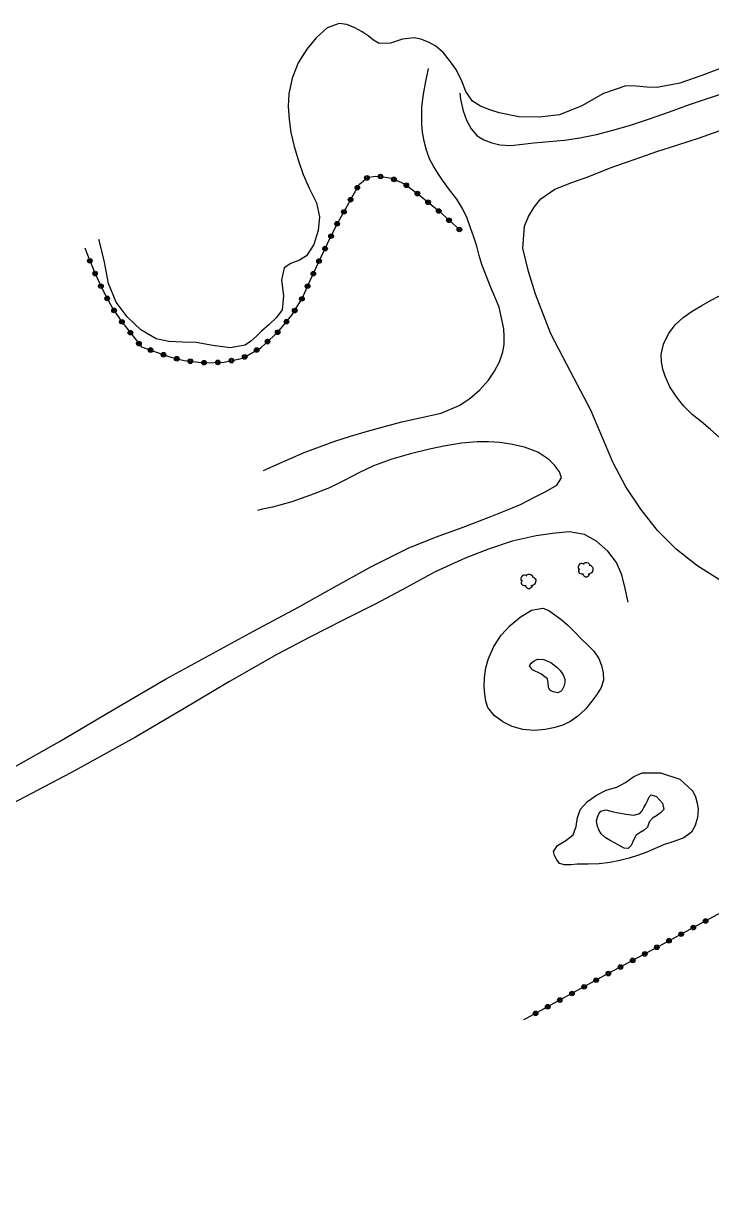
# Model space of a CAD drawing. Header units: millimetres. Extents: x 108169 to 108836, y 128000 to 129000.
# Drawn here: x 108461.7 to 108536.5, y 128000 to 128127 of the extents above; entities that cross this region are included whole.
import ezdxf

# ---------------------------------------------------------------- set-up
doc = ezdxf.new("R2010")
doc.units = ezdxf.units.MM
doc.layers.get('0').update_dxf_attribs({"linetype": 'CONTINUOUS'})
for name, color, linetype in [('W0071', 7, 'CONTINUOUS'), ('W0211', 2, 'CONTINUOUS'), ('W0214', 2, 'CONTINUOUS'), ('W0300', 7, 'CONTINUOUS'), ('W0323', 7, 'CONTINUOUS'), ('W0515', 5, 'CONTINUOUS')]:
    doc.layers.add(name, color=color, linetype=linetype)

# ---------------------------------------------------------------- blocks, each defined once
blk = doc.blocks.new('T300')
for p, q in [((-0.8, 0.51), (-0.86, 0.34)), ((-0.86, 0.34), (-0.86, 0.17)), ((-0.86, 0.17), (-0.74, 0.06)), ((-0.69, 0.63), (-0.8, 0.51)), ((-0.8, -0.06), (-0.74, 0.06)), ((-0.74, 0.06), (-0.69, 0.11)), ((-0.57, 0.69), (-0.69, 0.63)), ((-0.46, 0.69), (-0.57, 0.69)), ((-0.29, 0.63), (-0.46, 0.69)), ((-0.29, 0.63), (-0.17, 0.74)), ((-0.23, 0.57), (-0.29, 0.63)), ((-0.17, 0.74), (-0.06, 0.8)), ((-0.06, 0.8), (0.06, 0.8)), ((0.06, 0.8), (0.23, 0.74)), ((0.23, 0.74), (0.34, 0.63)), ((0.34, 0.63), (0.4, 0.51)), ((0.46, 0.46), (0.34, 0.46)), ((0.4, 0.51), (0.4, 0.46)), ((0.57, 0.4), (0.46, 0.46)), ((0.57, 0.4), (0.69, 0.29)), ((0.69, 0.29), (0.74, 0.17)), ((0.74, 0.06), (0.69, -0.17)), ((0.74, 0.17), (0.74, 0.06)), ((-0.8, -0.17), (-0.8, -0.06)), ((-0.8, -0.23), (-0.8, -0.17)), ((-0.74, -0.34), (-0.8, -0.23)), ((-0.69, -0.4), (-0.74, -0.34)), ((-0.51, -0.46), (-0.69, -0.4)), ((-0.4, -0.46), (-0.51, -0.46)), ((-0.4, -0.46), (-0.34, -0.46)), ((-0.34, -0.46), (-0.34, -0.4)), ((-0.34, -0.51), (-0.34, -0.46)), ((-0.29, -0.63), (-0.34, -0.51)), ((-0.17, -0.74), (-0.29, -0.63)), ((-0.06, -0.8), (-0.17, -0.74)), ((0.06, -0.8), (-0.06, -0.8)), ((0.17, -0.74), (0.06, -0.8)), ((0.23, -0.69), (0.17, -0.74)), ((0.29, -0.46), (0.23, -0.46)), ((0.29, -0.63), (0.23, -0.69)), ((0.46, -0.4), (0.29, -0.46)), ((0.34, -0.51), (0.29, -0.63)), ((0.34, -0.51), (0.34, -0.46)), ((0.57, -0.34), (0.46, -0.4)), ((0.63, -0.29), (0.57, -0.34)), ((0.69, -0.17), (0.63, -0.29))]:
    blk.add_line(p, q)
blk = doc.blocks.new('t323o')
at = {"color": 0, "linetype": 'Continuous'}
for radius in [0.25, 0.15]:
    blk.add_circle((0, 0), radius, dxfattribs=at)

msp = doc.modelspace()

# ---------------------------------------------------------------- linework, layer by layer
at = {"layer": 'W0071'}
for points in [[(108487.79, 128078.42), (108489.27, 128079.08), (108490.74, 128079.74), (108492.23, 128080.37), (108493.89, 128081), (108495.57, 128081.6), (108497.26, 128082.15), (108499.1, 128082.7), (108500.96, 128083.2), (108502.82, 128083.71), (108504.96, 128084.18), (108507.11, 128084.66), (108509.07, 128085.48), (108510.23, 128086.27), (108511.32, 128087.21), (108512.25, 128088.26), (108512.9, 128089.21), (108513.45, 128090.24), (108513.81, 128091.32), (108513.93, 128092.13), (108513.94, 128092.97), (108513.9, 128093.81), (108513.39, 128096.18), (108512.43, 128098.49), (108511.52, 128100.82), (108511.23, 128101.8), (108510.96, 128102.78), (108510.65, 128103.76), (108510.3, 128104.8), (108509.92, 128105.83), (108509.47, 128106.82), (108508.79, 128107.9), (108508, 128108.92), (108507.25, 128109.96), (108506.75, 128110.73), (108506.26, 128111.49), (108505.84, 128112.3), (108505.5, 128113.23), (108505.25, 128114.21), (108505.08, 128115.19), (108505, 128116.1), (108504.99, 128117.01), (108505.02, 128117.93), (108505.18, 128119.32), (108505.45, 128120.7), (108505.71, 128122.08)], [(108509.12, 128119.4), (108509.22, 128118.75), (108509.33, 128118.11), (108509.48, 128117.48), (108509.85, 128116.49), (108510.35, 128115.55), (108511, 128114.79), (108511.74, 128114.34), (108512.6, 128114.02), (108513.48, 128113.8), (108514.68, 128113.73), (108515.92, 128113.86), (108517.15, 128114.01), (108518.83, 128114.15), (108520.51, 128114.32), (108522.18, 128114.57), (108523.98, 128114.94), (108525.76, 128115.4), (108527.54, 128115.9), (108529.73, 128116.62), (108531.91, 128117.4), (108534.09, 128118.19), (108538.21, 128119.56)], [(108523.37, 128084.98), (108521.18, 128089.12), (108519, 128093.26), (108517.36, 128097.58), (108516.59, 128100.06), (108515.98, 128102.59), (108516.14, 128104.97), (108516.59, 128106.02), (108517.21, 128107.05), (108517.93, 128107.95), (108519.45, 128109), (108521.28, 128109.71), (108523.13, 128110.37), (108525.57, 128111.34), (108528.05, 128112.21), (108530.54, 128113.07), (108532.79, 128113.82), (108535.04, 128114.54), (108537.29, 128115.31)], [(108537.33, 128066.57), (108534.88, 128068.11), (108532.63, 128069.89), (108530.6, 128071.93), (108528.78, 128074.22), (108527.16, 128076.64), (108525.75, 128079.33), (108524.56, 128082.15), (108523.37, 128084.98)], [(108459.83, 128045.69), (108465.64, 128049), (108471.39, 128052.41), (108477.18, 128055.75), (108481.95, 128058.38), (108486.73, 128060.97), (108491.52, 128063.54), (108495.49, 128065.76), (108499.46, 128067.98), (108503.52, 128069.99), (108506.49, 128071.18), (108509.51, 128072.27), (108512.5, 128073.42), (108514.11, 128074.07), (108515.71, 128074.74), (108517.25, 128075.52), (108518.47, 128076.15), (108519.66, 128076.83), (108520.19, 128077.63), (108519.95, 128078.29), (108519.41, 128079.01), (108518.8, 128079.63), (108517.6, 128080.43), (108516.16, 128080.95), (108514.68, 128081.3), (108513.48, 128081.48), (108512.26, 128081.55), (108511.03, 128081.54), (108509.3, 128081.4), (108507.57, 128081.11), (108505.85, 128080.76), (108503.79, 128080.26), (108501.76, 128079.66), (108499.77, 128078.94), (108498.15, 128078.18), (108496.57, 128077.34), (108494.96, 128076.56), (108492.93, 128075.75), (108490.87, 128075.04), (108488.77, 128074.45), (108488.24, 128074.33), (108487.7, 128074.22), (108487.16, 128074.1)], [(108527.42, 128064.13), (108527.07, 128065.62), (108526.73, 128067.1), (108526.15, 128068.44), (108525.19, 128069.67), (108523.99, 128070.74), (108522.66, 128071.48), (108521.01, 128071.76), (108519.21, 128071.6), (108517.43, 128071.32), (108514.81, 128070.75), (108512.24, 128069.89), (108509.72, 128068.91), (108506.45, 128067.41), (108503.27, 128065.7), (108500.09, 128063.99), (108496.47, 128062.16), (108492.85, 128060.33), (108489.26, 128058.44), (108484.11, 128055.51), (108479.02, 128052.46), (108473.9, 128049.46), (108466.87, 128045.61), (108459.79, 128041.86)]]:
    msp.add_lwpolyline(points, dxfattribs=at)
at = {"layer": 'W0211'}
for points in [[(108520.54, 128055.78), (108520.52, 128055.39), (108520.41, 128054.98), (108520.24, 128054.6), (108520.2, 128054.55), (108520.17, 128054.49), (108520.14, 128054.45), (108519.76, 128054.3), (108519.28, 128054.38), (108518.91, 128054.57), (108518.76, 128054.91), (108518.73, 128055.37), (108518.65, 128055.79), (108517.94, 128056.35), (108517.01, 128056.78), (108516.68, 128057.22), (108516.88, 128057.49), (108517.22, 128057.76), (108517.57, 128057.94), (108518.26, 128057.92), (108519.01, 128057.56), (108519.65, 128057.08), (108520.03, 128056.7), (108520.36, 128056.25)], [(108529.9, 128043.22), (108530.5, 128043.01), (108531.15, 128042.3), (108531.29, 128041.61), (108531.18, 128041.49), (108531.05, 128041.36), (108530.92, 128041.24), (108530.5, 128040.94), (108530.06, 128040.67), (108529.73, 128040.32), (108529.65, 128040.12), (108529.59, 128039.9), (108529.51, 128039.71), (108529.16, 128039.37), (108528.7, 128039.11), (108528.28, 128038.82), (108527.98, 128038.29), (108527.73, 128037.7), (108527.4, 128037.37), (108526.98, 128037.42), (108526.49, 128037.67), (108526.01, 128037.94), (108525.45, 128038.23), (108524.91, 128038.56), (108524.49, 128038.98), (108524.23, 128039.41), (108524.04, 128039.91), (108523.99, 128040.39), (108524.07, 128040.77), (108524.24, 128041.15), (108524.46, 128041.44), (108524.99, 128041.56), (108525.69, 128041.4), (108526.38, 128041.26), (108527.21, 128041.12), (108528.03, 128041), (108528.69, 128041.18), (108528.93, 128041.46), (108529.13, 128041.82), (108529.32, 128042.18), (108529.51, 128042.57), (108529.69, 128042.98)]]:
    msp.add_lwpolyline(points, close=True, dxfattribs=at)
at = {"layer": 'W0214'}
msp.add_lwpolyline([(108537.64, 128081.78), (108536.35, 128082.87), (108535.37, 128083.71), (108534.38, 128084.53), (108533.47, 128085.43), (108532.67, 128086.43), (108531.95, 128087.51), (108531.42, 128088.66), (108531.19, 128089.44), (108531.02, 128090.24), (108530.99, 128091.02), (108531.26, 128092.17), (108531.81, 128093.27), (108532.51, 128094.25), (108533.37, 128095.05), (108534.37, 128095.72), (108535.41, 128096.34), (108536.36, 128096.9), (108537.33, 128097.42)], dxfattribs=at)
for points in [[(108518.13, 128063.49), (108518.8, 128063.23), (108519.46, 128062.77), (108520.1, 128062.28), (108520.86, 128061.63), (108521.57, 128060.92), (108522.26, 128060.19), (108522.98, 128059.51), (108523.68, 128058.81), (108524.22, 128058.03), (108524.52, 128057.27), (108524.71, 128056.46), (108524.73, 128055.67), (108524.47, 128054.87), (108524.01, 128054.09), (108523.48, 128053.37), (108522.77, 128052.52), (108521.96, 128051.75), (108521.06, 128051.13), (108520.22, 128050.75), (108519.31, 128050.47), (108518.4, 128050.29), (108517.19, 128050.21), (108515.96, 128050.3), (108514.83, 128050.61), (108513.8, 128051.12), (108512.85, 128051.83), (108512.18, 128052.7), (108511.95, 128053.39), (108511.83, 128054.15), (108511.79, 128054.92), (108511.81, 128055.96), (108511.96, 128057), (108512.24, 128058), (108512.82, 128059.31), (108513.63, 128060.53), (108514.61, 128061.58), (108515.69, 128062.51), (108516.92, 128063.28)], [(108528.94, 128045.61), (108530.94, 128045.61), (108533.01, 128044.9), (108534.44, 128043.6), (108534.72, 128042.99), (108534.92, 128042.3), (108535.01, 128041.62), (108534.94, 128040.75), (108534.69, 128039.88), (108534.29, 128039.15), (108533.46, 128038.54), (108532.36, 128038.15), (108531.26, 128037.77), (108530.36, 128037.38), (108529.45, 128036.99), (108528.54, 128036.65), (108527.53, 128036.33), (108526.5, 128036.06), (108525.46, 128035.86), (108524.27, 128035.71), (108523.07, 128035.66), (108521.87, 128035.66), (108521.19, 128035.61), (108520.51, 128035.59), (108519.96, 128035.76), (108519.65, 128036.13), (108519.4, 128036.61), (108519.3, 128037.06), (108519.73, 128037.7), (108520.65, 128038.23), (108521.43, 128038.86), (108521.76, 128039.75), (108521.92, 128040.75), (108522.24, 128041.63), (108522.99, 128042.48), (108523.96, 128043.18), (108525.01, 128043.7), (108525.4, 128043.82), (108525.79, 128043.92), (108526.17, 128044.04), (108527.12, 128044.56), (108528.02, 128045.19)]]:
    msp.add_lwpolyline(points, close=True, dxfattribs=at)
at = {"layer": 'W0323'}
for points in [[(108468.41, 128102.6), (108468.61, 128102.02), (108469.46, 128099.96), (108470.38, 128097.93), (108471.45, 128095.99), (108472.43, 128094.58), (108473.49, 128093.22), (108474.55, 128091.86), (108476.09, 128091.31), (108477.62, 128090.76), (108479.18, 128090.37), (108481.33, 128090.14), (108483.52, 128090.19), (108485.55, 128090.65), (108487.55, 128091.8), (108489.35, 128093.45), (108490.9, 128095.31), (108492, 128097.11), (108492.89, 128099.07), (108493.77, 128101.03), (108494.77, 128103.1), (108495.77, 128105.16), (108496.89, 128107.15), (108497.54, 128108.35), (108498.22, 128109.52), (108499.11, 128110.27), (108499.92, 128110.4), (108500.82, 128110.34), (108501.7, 128110.17), (108503.12, 128109.55), (108504.43, 128108.58), (108505.7, 128107.56), (108506.87, 128106.59), (108508, 128105.57), (108509.14, 128104.56)], [(108570.26, 128000), (108570.24, 128000.04), (108568.59, 128004.29), (108566.96, 128008.56), (108564.97, 128014.31), (108563.02, 128020.09), (108560.9, 128025.79), (108559.68, 128028.88), (108558.4, 128031.95), (108556.93, 128034.92), (108556.06, 128036.4), (108555.13, 128037.86), (108554.2, 128039.31), (108550.08, 128037.12), (108545.95, 128034.93), (108541.83, 128032.73), (108536.17, 128029.69), (108530.51, 128026.64), (108524.86, 128023.57), (108516.42, 128018.96), (108516.05, 128018.75)]]:
    msp.add_lwpolyline(points, dxfattribs=at)
at = {"layer": 'W0515'}
msp.add_lwpolyline([(108537.81, 128122.23), (108535.43, 128121.33), (108533.03, 128120.49), (108530.57, 128120.04), (108529.44, 128120.08), (108528.3, 128120.19), (108527.17, 128120.2), (108524.73, 128119.38), (108522.39, 128118.03), (108519.96, 128117.08), (108517.78, 128116.82), (108515.54, 128116.86), (108513.39, 128117.27), (108512.38, 128117.59), (108511.38, 128118), (108510.52, 128118.56), (108509.8, 128119.58), (108509.3, 128120.83), (108508.71, 128122.02), (108508.06, 128122.94), (108507.36, 128123.81), (108506.53, 128124.52), (108505.8, 128124.93), (108505, 128125.24), (108504.19, 128125.43), (108502.91, 128125.28), (108501.6, 128124.85), (108500.38, 128124.82), (108499.76, 128125.18), (108499.16, 128125.66), (108498.54, 128126.09), (108497.72, 128126.51), (108496.86, 128126.86), (108496.04, 128126.99), (108494.73, 128126.51), (108493.52, 128125.42), (108492.5, 128124.19), (108491.59, 128122.72), (108490.93, 128121.06), (108490.55, 128119.36), (108490.47, 128117.97), (108490.58, 128116.56), (108490.78, 128115.16), (108491.13, 128113.61), (108491.6, 128112.08), (108492.12, 128110.57), (108492.81, 128109.04), (108493.55, 128107.52), (108493.9, 128106), (108493.76, 128104.49), (108493.29, 128102.97), (108492.47, 128101.74), (108491.7, 128101.27), (108490.79, 128100.91), (108490.07, 128100.43), (108489.77, 128099.09), (108489.98, 128097.42), (108489.82, 128095.9), (108489.21, 128095.06), (108488.42, 128094.3), (108487.6, 128093.57), (108487.03, 128093.02), (108486.44, 128092.48), (108485.82, 128092.05), (108484.17, 128091.74), (108482.32, 128092.02), (108480.48, 128092.32), (108479, 128092.37), (108477.52, 128092.43), (108476.15, 128092.73), (108474.48, 128093.7), (108473, 128095.12), (108471.81, 128096.71), (108470.99, 128098.76), (108470.55, 128101.05), (108470.01, 128103.3), (108469.93, 128103.51)], dxfattribs=at)

# ---------------------------------------------------------------- block references
at = {"layer": 'W0300'}
for p in [(108522.85, 128067.65), (108516.63, 128066.38)]:
    msp.add_blockref('T300', p, dxfattribs=at)
at = {"layer": 'W0323'}
for p, rotation in [((108499.04, 128110.21), 39.69191419628836), ((108500.51, 128110.36), 355.9504182968017), ((108501.97, 128110.05), 336.5588788511574), ((108498, 128109.15), 59.84684214898756), ((108503.32, 128109.41), 323.5307656097514), ((108504.52, 128108.51), 320.9231832843663), ((108497.27, 128107.85), 61.73918750606119), ((108505.68, 128107.57), 320.9231832843663), ((108496.54, 128106.53), 60.58486599235341), ((108506.84, 128106.62), 320.6628289751733), ((108495.81, 128105.23), 60.58486599235341), ((108507.96, 128105.61), 318.0603196157967), ((108509.08, 128104.61), 318.1134387484033), ((108495.15, 128103.88), 64.19497310805055), ((108494.5, 128102.53), 64.20584785239257), ((108468.95, 128101.2), 292.3745392145193), ((108493.84, 128101.18), 64.20584785239257), ((108469.53, 128099.82), 294.4970949798267), ((108493.22, 128099.81), 65.6594869553921), ((108470.15, 128098.45), 294.4970949798267), ((108492.6, 128098.45), 65.65948695574468), ((108470.83, 128097.12), 298.8538136838256), ((108491.98, 128097.08), 58.71470078520584), ((108471.58, 128095.82), 304.6444455755869), ((108491.2, 128095.8), 58.71470078520584), ((108472.43, 128094.58), 304.6444455755869), ((108490.31, 128094.6), 50.12454862997807), ((108473.35, 128093.4), 308.0003699091184), ((108489.35, 128093.45), 42.59958751263624), ((108474.28, 128092.22), 308.0060950456714), ((108488.24, 128092.43), 42.59958751263624), ((108475.54, 128091.51), 340.1998027663097), ((108476.95, 128091), 340.2116845926512), ((108485.76, 128090.77), 29.77257081921493), ((108487.07, 128091.52), 29.77257081921493), ((108478.39, 128090.57), 345.9810638205216), ((108479.86, 128090.3), 353.8703890376559), ((108481.35, 128090.14), 1.308492879110695), ((108482.85, 128090.17), 1.308492879110695), ((108484.33, 128090.37), 12.82505420366184), ((108534.49, 128028.79), 208.3273196002156), ((108535.82, 128029.5), 208.3273196002156), ((108531.85, 128027.36), 208.3273196002156), ((108533.17, 128028.07), 208.3273196002156), ((108529.22, 128025.93), 208.4710160692698), ((108530.53, 128026.65), 208.3273196002156), ((108527.9, 128025.22), 208.4710160692698), ((108525.26, 128023.79), 208.4710160692698), ((108526.58, 128024.5), 208.4710160692698), ((108522.63, 128022.35), 208.6656304031726), ((108523.94, 128023.07), 208.6656304031726), ((108519.99, 128020.91), 208.6656304031726), ((108521.31, 128021.63), 208.6656304031726), ((108518.68, 128020.19), 208.6656304031726), ((108517.36, 128019.47), 208.6656304031726)]:
    msp.add_blockref('t323o', p, dxfattribs=dict(at, rotation=rotation))

doc.saveas('drawing.dxf')
